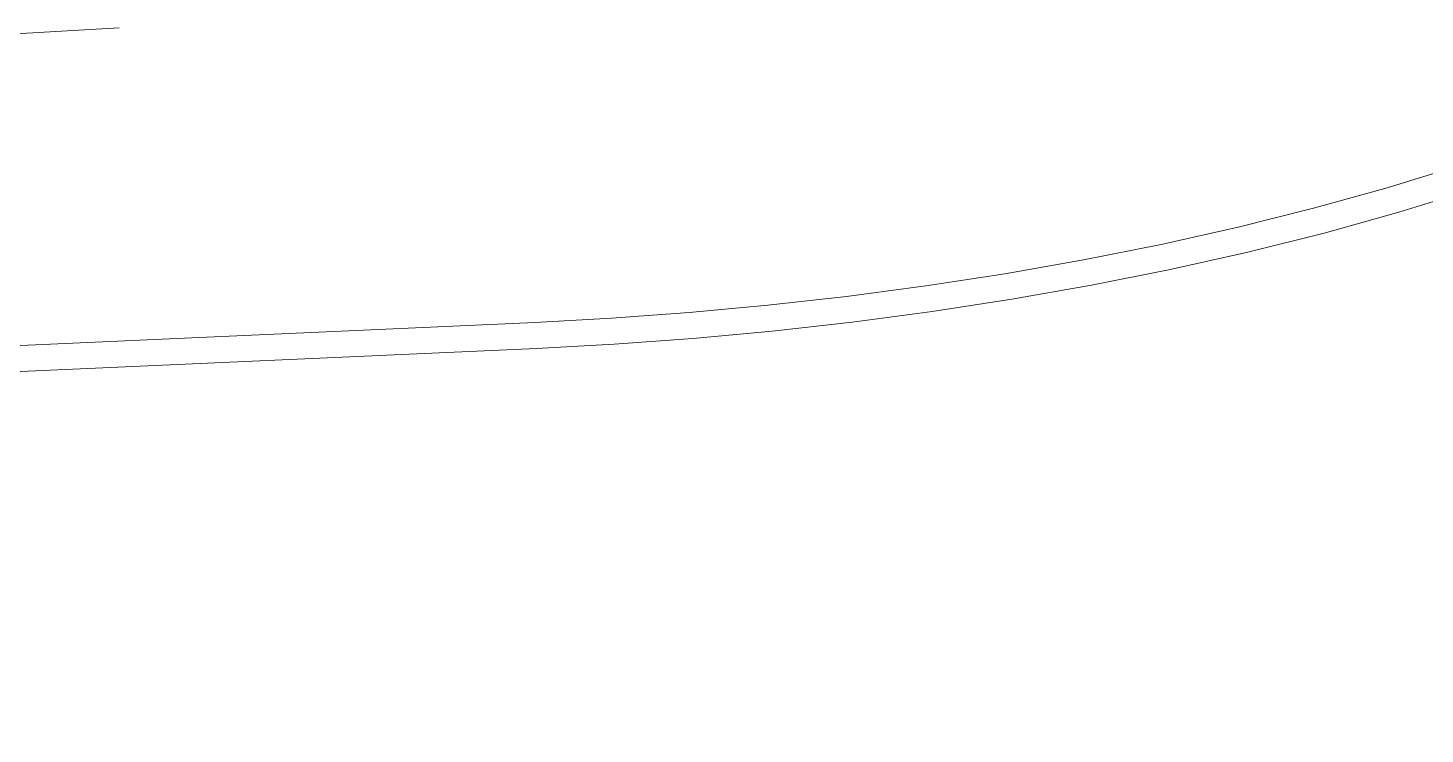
# Model space of a CAD drawing. Header units: millimetres. Extents: x 492 to 7139, y 278 to 5201.
# Drawn here: x 6331.7 to 6398.9, y 2812.3 to 2846.3 of the extents above; entities that cross this region are included whole.
import ezdxf

# ---------------------------------------------------------------- set-up
doc = ezdxf.new("R2010")
doc.units = ezdxf.units.MM
doc.layers.add('ZANO_R', color=7, linetype='Continuous', lineweight=0)

msp = doc.modelspace()

# ---------------------------------------------------------------- linework, layer by layer
at = {"layer": 'ZANO_R'}
for p, q in [((6250.887, 2841.433), (6336.094, 2846.271)), ((6400.477, 2839.65), (6397.034, 2838.588)), ((6397.034, 2838.588), (6393.492, 2837.603)), ((6401.07, 2838.486), (6397.588, 2837.411)), ((6393.492, 2837.603), (6389.868, 2836.695)), ((6397.588, 2837.411), (6394.006, 2836.414)), ((6389.868, 2836.695), (6386.176, 2835.868)), ((6394.006, 2836.414), (6390.34, 2835.496)), ((6386.176, 2835.868), (6382.434, 2835.122)), ((6390.34, 2835.496), (6386.607, 2834.66)), ((6382.434, 2835.122), (6378.657, 2834.457)), ((6378.657, 2834.457), (6374.86, 2833.873)), ((6386.607, 2834.66), (6382.822, 2833.905)), ((6374.86, 2833.873), (6371.058, 2833.368)), ((6382.822, 2833.905), (6379.002, 2833.232)), ((6367.266, 2832.942), (6363.495, 2832.593)), ((6371.058, 2833.368), (6367.266, 2832.942)), ((6379.002, 2833.232), (6375.162, 2832.641)), ((5939.867, 2813.535), (6356.067, 2832.113)), ((6359.758, 2832.317), (6356.067, 2832.113)), ((6363.495, 2832.593), (6359.758, 2832.317)), ((6371.317, 2832.13), (6367.481, 2831.699)), ((6375.162, 2832.641), (6371.317, 2832.13)), ((6367.481, 2831.699), (6363.667, 2831.346)), ((6356.155, 2830.861), (5941.126, 2812.331)), ((6359.888, 2831.067), (6356.155, 2830.861)), ((6363.667, 2831.346), (6359.888, 2831.067))]:
    msp.add_line(p, q, dxfattribs=at)

doc.saveas('drawing.dxf')
